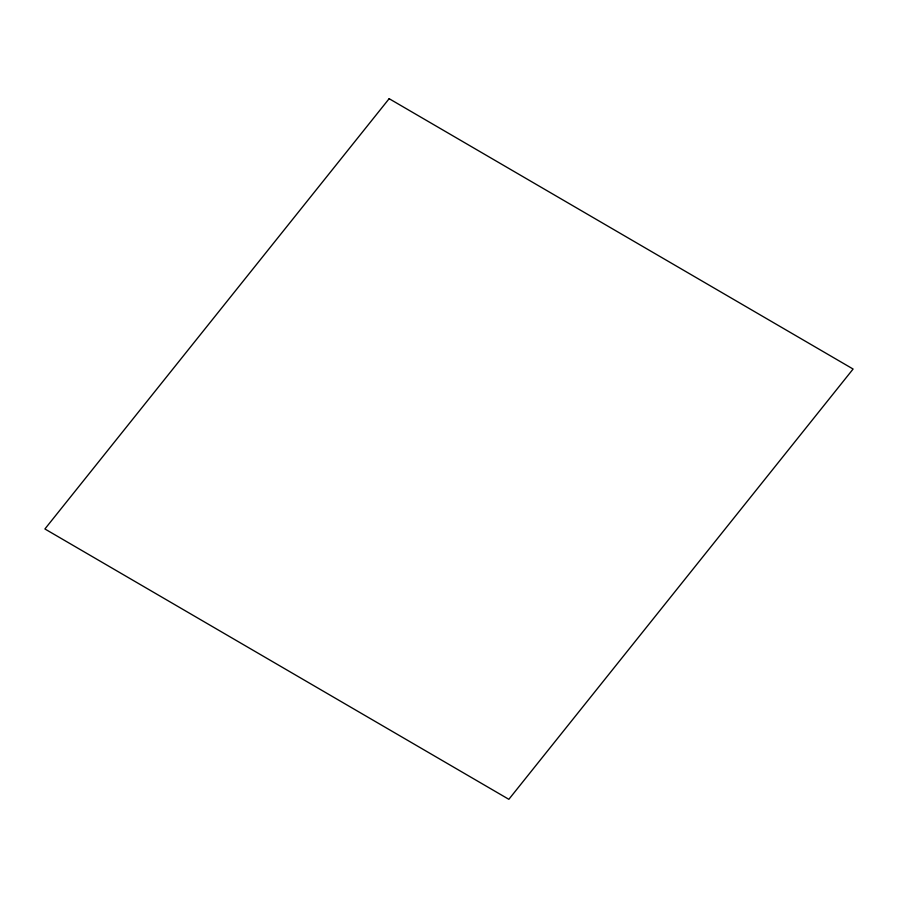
<?xml version="1.0" encoding="UTF-8"?>
<svg xmlns="http://www.w3.org/2000/svg" width="898" height="898" viewBox="0 0 898 898"><rect width="100%" height="100%" fill="white"/><g stroke="black" fill="none" stroke-linecap="round" stroke-linejoin="round"><path stroke-width="1.35" d="M389.148 98.69L44.9 528.967L508.852 799.31L853.1 369.033L389.148 98.69"/></g></svg>
